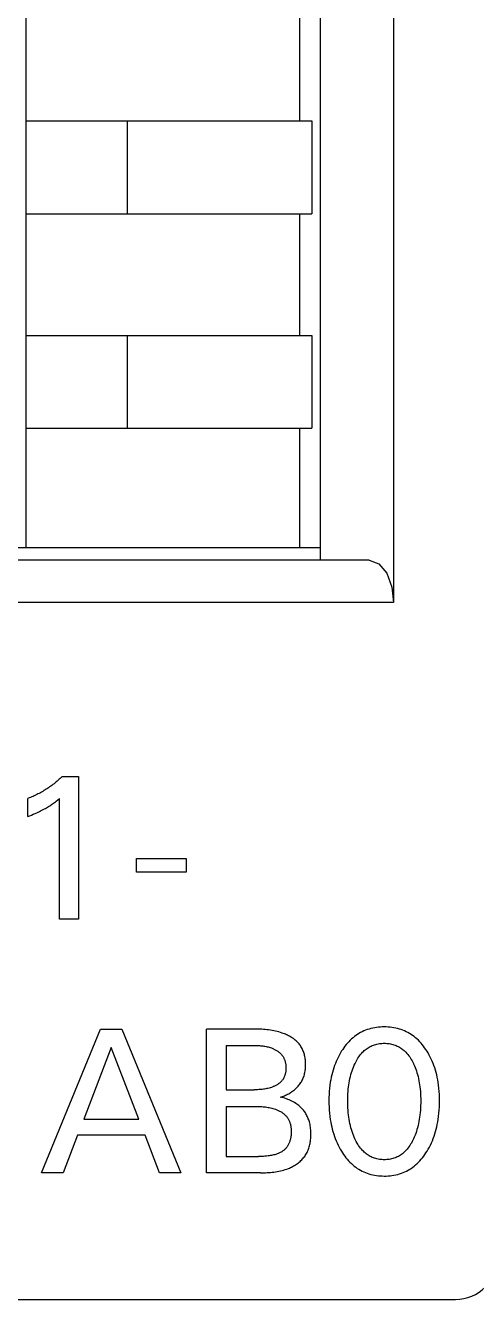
# Model space of a CAD drawing. Extents: x 10 to 622, y -523 to 292.
# Drawn here: x 262.961 to 264.043, y 94.014 to 97.067 of the extents above; entities that cross this region are included whole.
import ezdxf

# ---------------------------------------------------------------- set-up
doc = ezdxf.new("R2010")
doc.units = 0
doc.header["$LTSCALE"] = 5
doc.header["$MEASUREMENT"] = 0
doc.layers.get('0').update_dxf_attribs({"linetype": 'CONTINUOUS'})

msp = doc.modelspace()

# ---------------------------------------------------------------- linework, layer by layer
at = {"color": 7, "linetype": 'Continuous'}
for p, q in [((263.8437, 101.6577), (263.8437, 95.6845)), ((263.6683, 95.7858), (263.6683, 101.5565)), ((262.9628, 95.8161), (262.9628, 100.21)), ((263.6191, 96.8387), (263.6191, 97.1303)), ((262.9628, 96.8387), (263.6481, 96.8387)), ((263.2058, 96.6159), (263.2058, 96.8387)), ((263.6481, 96.8387), (263.6481, 96.6159)), ((262.9628, 96.6159), (263.6481, 96.6159)), ((263.6191, 96.3244), (263.6191, 96.6159)), ((262.9628, 96.3244), (263.6481, 96.3244)), ((263.2058, 96.1016), (263.2058, 96.3244)), ((263.6481, 96.3244), (263.6481, 96.1016)), ((262.9628, 96.1016), (263.6481, 96.1016)), ((263.6191, 95.8161), (263.6191, 96.1016)), ((262.9293, 95.8161), (263.6683, 95.8161)), ((263.7853, 95.7858), (260.9597, 95.7858)), ((263.7853, 95.7858), (263.8087, 95.7773)), ((263.8087, 95.7773), (263.8275, 95.7545)), ((263.8275, 95.7545), (263.8398, 95.7211)), ((263.8398, 95.7211), (263.8437, 95.6845)), ((263.8437, 95.6845), (260.9012, 95.6845)), ((263.0295, 95.2501), (263.0269, 95.2481)), ((263.0321, 95.2522), (263.0295, 95.2501)), ((263.0346, 95.2543), (263.0321, 95.2522)), ((263.0372, 95.2564), (263.0346, 95.2543)), ((263.0397, 95.2585), (263.0372, 95.2564)), ((263.0422, 95.2607), (263.0397, 95.2585)), ((263.0446, 95.2629), (263.0422, 95.2607)), ((263.047, 95.2652), (263.0446, 95.2629)), ((263.0494, 95.2675), (263.047, 95.2652)), ((263.0494, 95.2675), (263.0885, 95.2675)), ((263.0885, 95.2675), (263.0885, 94.9252)), ((262.9761, 95.2183), (262.9731, 95.217)), ((262.9791, 95.2196), (262.9761, 95.2183)), ((262.9821, 95.221), (262.9791, 95.2196)), ((262.9851, 95.2224), (262.9821, 95.221)), ((262.988, 95.2239), (262.9851, 95.2224)), ((262.9909, 95.2254), (262.988, 95.2239)), ((262.9938, 95.2269), (262.9909, 95.2254)), ((262.9967, 95.2285), (262.9938, 95.2269)), ((262.9996, 95.2301), (262.9967, 95.2285)), ((263.0024, 95.2317), (262.9996, 95.2301)), ((263.0052, 95.2334), (263.0024, 95.2317)), ((263.008, 95.2351), (263.0052, 95.2334)), ((263.0108, 95.2368), (263.008, 95.2351)), ((263.0135, 95.2386), (263.0108, 95.2368)), ((263.0162, 95.2404), (263.0135, 95.2386)), ((263.0189, 95.2423), (263.0162, 95.2404)), ((263.0216, 95.2442), (263.0189, 95.2423)), ((263.0242, 95.2461), (263.0216, 95.2442)), ((263.0269, 95.2481), (263.0242, 95.2461)), ((262.97, 95.2158), (262.967, 95.2146)), ((262.967, 95.1716), (262.967, 95.2146)), ((262.9731, 95.217), (262.97, 95.2158)), ((263.0003, 95.1863), (263.0033, 95.1879)), ((263.0033, 95.1879), (263.0063, 95.1895)), ((263.0063, 95.1895), (263.0089, 95.191)), ((263.0089, 95.191), (263.0115, 95.1924)), ((263.0115, 95.1924), (263.0141, 95.1939)), ((263.0141, 95.1939), (263.0166, 95.1955)), ((263.0166, 95.1955), (263.0191, 95.1971)), ((263.0191, 95.1971), (263.0216, 95.1987)), ((263.0216, 95.1987), (263.0238, 95.2002)), ((263.0238, 95.2002), (263.0259, 95.2016)), ((263.0259, 95.2016), (263.028, 95.2031)), ((263.028, 95.2031), (263.0304, 95.2048)), ((263.0304, 95.2048), (263.0327, 95.2066)), ((263.0327, 95.2066), (263.035, 95.2083)), ((263.035, 95.2083), (263.0387, 95.2113)), ((263.0387, 95.2113), (263.0424, 95.2143)), ((263.0424, 94.9252), (263.0424, 95.2143)), ((262.967, 95.1716), (262.9712, 95.1733)), ((262.9712, 95.1733), (262.9755, 95.175)), ((262.9755, 95.175), (262.9797, 95.1768)), ((262.9797, 95.1768), (262.9839, 95.1786)), ((262.9839, 95.1786), (262.9881, 95.1805)), ((262.9881, 95.1805), (262.9912, 95.1819)), ((262.9912, 95.1819), (262.9943, 95.1833)), ((262.9943, 95.1833), (262.9973, 95.1848)), ((262.9973, 95.1848), (263.0003, 95.1863)), ((263.2275, 95.0384), (263.2275, 95.0709)), ((263.2275, 95.0709), (263.3461, 95.0709)), ((263.3461, 95.0709), (263.3461, 95.0384)), ((263.3461, 95.0384), (263.2275, 95.0384)), ((263.0885, 94.9252), (263.0424, 94.9252)), ((262.9994, 94.3178), (263.1407, 94.662)), ((263.1407, 94.662), (263.1924, 94.662)), ((263.1924, 94.662), (263.3336, 94.3178)), ((263.3954, 94.3178), (263.3954, 94.662)), ((263.511, 94.662), (263.3954, 94.662)), ((263.5152, 94.6619), (263.511, 94.662)), ((263.5193, 94.6618), (263.5152, 94.6619)), ((263.5235, 94.6617), (263.5193, 94.6618)), ((263.5276, 94.6615), (263.5235, 94.6617)), ((263.5318, 94.6612), (263.5276, 94.6615)), ((263.536, 94.6609), (263.5318, 94.6612)), ((263.5401, 94.6605), (263.536, 94.6609)), ((263.5442, 94.66), (263.5401, 94.6605)), ((263.5484, 94.6595), (263.5442, 94.66)), ((263.5525, 94.6588), (263.5484, 94.6595)), ((263.5566, 94.6581), (263.5525, 94.6588)), ((263.5607, 94.6572), (263.5566, 94.6581)), ((263.5648, 94.6562), (263.5607, 94.6572)), ((263.5688, 94.6552), (263.5648, 94.6562)), ((263.5729, 94.654), (263.5688, 94.6552)), ((263.5769, 94.6526), (263.5729, 94.654)), ((263.5795, 94.6517), (263.5769, 94.6526)), ((263.582, 94.6507), (263.5795, 94.6517)), ((263.5846, 94.6497), (263.582, 94.6507)), ((263.5871, 94.6486), (263.5846, 94.6497)), ((263.5896, 94.6474), (263.5871, 94.6486)), ((263.592, 94.6462), (263.5896, 94.6474)), ((263.5944, 94.6449), (263.592, 94.6462)), ((263.5968, 94.6436), (263.5944, 94.6449)), ((263.5992, 94.6422), (263.5968, 94.6436)), ((263.6014, 94.6407), (263.5992, 94.6422)), ((263.6037, 94.6392), (263.6014, 94.6407)), ((263.6058, 94.6376), (263.6037, 94.6392)), ((263.7432, 94.6385), (263.7398, 94.6352)), ((263.7467, 94.6415), (263.7432, 94.6385)), ((263.7501, 94.6443), (263.7467, 94.6415)), ((263.7537, 94.6468), (263.7501, 94.6443)), ((263.7573, 94.6493), (263.7537, 94.6468)), ((263.761, 94.6516), (263.7573, 94.6493)), ((263.7648, 94.6537), (263.761, 94.6516)), ((263.7687, 94.6557), (263.7648, 94.6537)), ((263.7727, 94.6576), (263.7687, 94.6557)), ((263.7767, 94.6592), (263.7727, 94.6576)), ((263.7808, 94.6607), (263.7767, 94.6592)), ((263.7852, 94.6621), (263.7808, 94.6607)), ((263.7896, 94.6633), (263.7852, 94.6621)), ((263.7941, 94.6644), (263.7896, 94.6633)), ((263.7986, 94.6652), (263.7941, 94.6644)), ((263.8031, 94.6659), (263.7986, 94.6652)), ((263.8077, 94.6665), (263.8031, 94.6659)), ((263.8123, 94.6668), (263.8077, 94.6665)), ((263.8169, 94.6671), (263.8123, 94.6668)), ((263.8215, 94.6671), (263.8169, 94.6671)), ((263.8262, 94.6671), (263.8215, 94.6671)), ((263.8308, 94.6668), (263.8262, 94.6671)), ((263.8354, 94.6665), (263.8308, 94.6668)), ((263.84, 94.6659), (263.8354, 94.6665)), ((263.8445, 94.6652), (263.84, 94.6659)), ((263.8491, 94.6644), (263.8445, 94.6652)), ((263.8536, 94.6633), (263.8491, 94.6644)), ((263.858, 94.6621), (263.8536, 94.6633)), ((263.8624, 94.6607), (263.858, 94.6621)), ((263.8665, 94.6592), (263.8624, 94.6607)), ((263.8705, 94.6576), (263.8665, 94.6592)), ((263.8745, 94.6557), (263.8705, 94.6576)), ((263.8784, 94.6537), (263.8745, 94.6557)), ((263.8822, 94.6516), (263.8784, 94.6537)), ((263.8859, 94.6493), (263.8822, 94.6516)), ((263.8895, 94.6468), (263.8859, 94.6493)), ((263.8931, 94.6443), (263.8895, 94.6468)), ((263.8965, 94.6415), (263.8931, 94.6443)), ((263.9, 94.6385), (263.8965, 94.6415)), ((263.9034, 94.6352), (263.9, 94.6385)), ((263.1668, 94.6176), (263.1009, 94.4466)), ((263.2329, 94.4466), (263.1668, 94.6176)), ((263.4424, 94.623), (263.4424, 94.5166)), ((263.4424, 94.623), (263.5095, 94.623)), ((263.5095, 94.623), (263.5121, 94.6229)), ((263.5121, 94.6229), (263.5147, 94.6229)), ((263.5147, 94.6229), (263.5173, 94.6228)), ((263.5173, 94.6228), (263.5199, 94.6226)), ((263.5199, 94.6226), (263.5225, 94.6225)), ((263.5225, 94.6225), (263.5251, 94.6223)), ((263.5251, 94.6223), (263.5277, 94.622)), ((263.5277, 94.622), (263.5303, 94.6217)), ((263.5303, 94.6217), (263.5329, 94.6213)), ((263.5329, 94.6213), (263.5355, 94.6209)), ((263.5355, 94.6209), (263.5381, 94.6204)), ((263.5381, 94.6204), (263.5406, 94.6199)), ((263.5406, 94.6199), (263.5432, 94.6192)), ((263.5432, 94.6192), (263.5457, 94.6185)), ((263.5457, 94.6185), (263.5482, 94.6177)), ((263.5482, 94.6177), (263.5508, 94.6169)), ((263.5508, 94.6169), (263.5524, 94.6163)), ((263.5524, 94.6163), (263.554, 94.6156)), ((263.554, 94.6156), (263.5556, 94.6149)), ((263.5556, 94.6149), (263.5571, 94.6142)), ((263.5571, 94.6142), (263.5587, 94.6134)), ((263.5587, 94.6134), (263.5602, 94.6126)), ((263.5602, 94.6126), (263.5618, 94.6118)), ((263.5618, 94.6118), (263.5632, 94.6109)), ((263.5632, 94.6109), (263.5647, 94.61)), ((263.5647, 94.61), (263.5661, 94.609)), ((263.5661, 94.609), (263.5675, 94.608)), ((263.5675, 94.608), (263.5689, 94.607)), ((263.6079, 94.6359), (263.6058, 94.6376)), ((263.61, 94.6342), (263.6079, 94.6359)), ((263.6119, 94.6324), (263.61, 94.6342)), ((263.6138, 94.6305), (263.6119, 94.6324)), ((263.6156, 94.6286), (263.6138, 94.6305)), ((263.6173, 94.6266), (263.6156, 94.6286)), ((263.619, 94.6245), (263.6173, 94.6266)), ((263.6204, 94.6224), (263.619, 94.6245)), ((263.6218, 94.6202), (263.6204, 94.6224)), ((263.6231, 94.618), (263.6218, 94.6202)), ((263.6243, 94.6158), (263.6231, 94.618)), ((263.6255, 94.6134), (263.6243, 94.6158)), ((263.6265, 94.6111), (263.6255, 94.6134)), ((263.6275, 94.6087), (263.6265, 94.6111)), ((263.6283, 94.6062), (263.6275, 94.6087)), ((263.7185, 94.6082), (263.7157, 94.6036)), ((263.7193, 94.6096), (263.7185, 94.6082)), ((263.7219, 94.6135), (263.7193, 94.6096)), ((263.7246, 94.6174), (263.7219, 94.6135)), ((263.7274, 94.6211), (263.7246, 94.6174)), ((263.7303, 94.6248), (263.7274, 94.6211)), ((263.7333, 94.6284), (263.7303, 94.6248)), ((263.7365, 94.6319), (263.7333, 94.6284)), ((263.7398, 94.6352), (263.7365, 94.6319)), ((263.7696, 94.6065), (263.7716, 94.6085)), ((263.7716, 94.6085), (263.7737, 94.6105)), ((263.7737, 94.6105), (263.7759, 94.6123)), ((263.7759, 94.6123), (263.7782, 94.6141)), ((263.7782, 94.6141), (263.7805, 94.6158)), ((263.7805, 94.6158), (263.7829, 94.6174)), ((263.7829, 94.6174), (263.7853, 94.6189)), ((263.7853, 94.6189), (263.7878, 94.6203)), ((263.7878, 94.6203), (263.7903, 94.6215)), ((263.7903, 94.6215), (263.7929, 94.6227)), ((263.7929, 94.6227), (263.7957, 94.6238)), ((263.7957, 94.6238), (263.7984, 94.6247)), ((263.7984, 94.6247), (263.8012, 94.6255)), ((263.8012, 94.6255), (263.8041, 94.6262)), ((263.8041, 94.6262), (263.8069, 94.6268)), ((263.8069, 94.6268), (263.8098, 94.6273)), ((263.8098, 94.6273), (263.8127, 94.6276)), ((263.8127, 94.6276), (263.8157, 94.6279)), ((263.8157, 94.6279), (263.8186, 94.628)), ((263.8186, 94.628), (263.8215, 94.6281)), ((263.8215, 94.6281), (263.8245, 94.628)), ((263.8245, 94.628), (263.8274, 94.6279)), ((263.8274, 94.6279), (263.8303, 94.6276)), ((263.8303, 94.6276), (263.8333, 94.6273)), ((263.8333, 94.6273), (263.8362, 94.6268)), ((263.8362, 94.6268), (263.839, 94.6262)), ((263.839, 94.6262), (263.8419, 94.6255)), ((263.8419, 94.6255), (263.8447, 94.6247)), ((263.8447, 94.6247), (263.8474, 94.6238)), ((263.8474, 94.6238), (263.8501, 94.6227)), ((263.8501, 94.6227), (263.8527, 94.6215)), ((263.8527, 94.6215), (263.8553, 94.6203)), ((263.8553, 94.6203), (263.8578, 94.6189)), ((263.8578, 94.6189), (263.8602, 94.6174)), ((263.8602, 94.6174), (263.8626, 94.6158)), ((263.8626, 94.6158), (263.8649, 94.6141)), ((263.8649, 94.6141), (263.8672, 94.6123)), ((263.8672, 94.6123), (263.8693, 94.6105)), ((263.8693, 94.6105), (263.8715, 94.6085)), ((263.8715, 94.6085), (263.8735, 94.6065)), ((263.9067, 94.6319), (263.9034, 94.6352)), ((263.9098, 94.6284), (263.9067, 94.6319)), ((263.9129, 94.6248), (263.9098, 94.6284)), ((263.9158, 94.6211), (263.9129, 94.6248)), ((263.9185, 94.6174), (263.9158, 94.6211)), ((263.9212, 94.6135), (263.9185, 94.6174)), ((263.9238, 94.6096), (263.9212, 94.6135)), ((263.9266, 94.6048), (263.9238, 94.6096)), ((263.5689, 94.607), (263.5702, 94.6059)), ((263.5702, 94.6059), (263.5715, 94.6048)), ((263.5715, 94.6048), (263.5727, 94.6036)), ((263.5727, 94.6036), (263.5739, 94.6024)), ((263.5739, 94.6024), (263.575, 94.6012)), ((263.575, 94.6012), (263.5761, 94.5999)), ((263.5761, 94.5999), (263.5771, 94.5986)), ((263.5771, 94.5986), (263.578, 94.5973)), ((263.578, 94.5973), (263.5789, 94.596)), ((263.5789, 94.596), (263.5797, 94.5946)), ((263.5797, 94.5946), (263.5804, 94.5932)), ((263.5804, 94.5932), (263.5811, 94.5918)), ((263.5811, 94.5918), (263.5818, 94.5903)), ((263.5818, 94.5903), (263.5824, 94.5888)), ((263.5824, 94.5888), (263.5829, 94.5873)), ((263.5829, 94.5873), (263.5834, 94.5858)), ((263.5834, 94.5858), (263.5839, 94.5843)), ((263.5839, 94.5843), (263.5843, 94.5827)), ((263.5843, 94.5827), (263.5846, 94.5811)), ((263.5846, 94.5811), (263.585, 94.5795)), ((263.585, 94.5795), (263.5852, 94.5779)), ((263.5852, 94.5779), (263.5854, 94.5763)), ((263.6291, 94.6037), (263.6283, 94.6062)), ((263.6299, 94.6012), (263.6291, 94.6037)), ((263.6305, 94.5986), (263.6299, 94.6012)), ((263.6311, 94.596), (263.6305, 94.5986)), ((263.6315, 94.5934), (263.6311, 94.596)), ((263.632, 94.5908), (263.6315, 94.5934)), ((263.6323, 94.5882), (263.632, 94.5908)), ((263.6326, 94.5855), (263.6323, 94.5882)), ((263.6328, 94.5829), (263.6326, 94.5855)), ((263.6329, 94.5802), (263.6328, 94.5829)), ((263.633, 94.5776), (263.6329, 94.5802)), ((263.633, 94.5748), (263.633, 94.5776)), ((263.7043, 94.5796), (263.7024, 94.5746)), ((263.7063, 94.5845), (263.7043, 94.5796)), ((263.7084, 94.5894), (263.7063, 94.5845)), ((263.7107, 94.5942), (263.7084, 94.5894)), ((263.7132, 94.5989), (263.7107, 94.5942)), ((263.7157, 94.6036), (263.7132, 94.5989)), ((263.7496, 94.5753), (263.7515, 94.5795)), ((263.7515, 94.5795), (263.7531, 94.5828)), ((263.7531, 94.5828), (263.7548, 94.586)), ((263.7548, 94.586), (263.7566, 94.5892)), ((263.7566, 94.5892), (263.7585, 94.5923)), ((263.7585, 94.5923), (263.7605, 94.5953)), ((263.7605, 94.5953), (263.7626, 94.5982)), ((263.7626, 94.5982), (263.7648, 94.6011)), ((263.7648, 94.6011), (263.7671, 94.6039)), ((263.7671, 94.6039), (263.7696, 94.6065)), ((263.8735, 94.6065), (263.8759, 94.6039)), ((263.8759, 94.6039), (263.8783, 94.6011)), ((263.8783, 94.6011), (263.8805, 94.5982)), ((263.8805, 94.5982), (263.8826, 94.5953)), ((263.8826, 94.5953), (263.8846, 94.5923)), ((263.8846, 94.5923), (263.8865, 94.5892)), ((263.8865, 94.5892), (263.8883, 94.586)), ((263.8883, 94.586), (263.89, 94.5828)), ((263.89, 94.5828), (263.8916, 94.5795)), ((263.8916, 94.5795), (263.8921, 94.5785)), ((263.8921, 94.5785), (263.8939, 94.5744)), ((263.9294, 94.5999), (263.9266, 94.6048)), ((263.9319, 94.595), (263.9294, 94.5999)), ((263.9344, 94.59), (263.9319, 94.595)), ((263.9366, 94.585), (263.9344, 94.59)), ((263.9387, 94.5798), (263.9366, 94.585)), ((263.9407, 94.5746), (263.9387, 94.5798)), ((263.5818, 94.5476), (263.5811, 94.5462)), ((263.5824, 94.5491), (263.5818, 94.5476)), ((263.5829, 94.5505), (263.5824, 94.5491)), ((263.5834, 94.5521), (263.5829, 94.5505)), ((263.5839, 94.5536), (263.5834, 94.5521)), ((263.5843, 94.5552), (263.5839, 94.5536)), ((263.5847, 94.5567), (263.5843, 94.5552)), ((263.585, 94.5583), (263.5847, 94.5567)), ((263.5852, 94.5599), (263.585, 94.5583)), ((263.5855, 94.5615), (263.5852, 94.5599)), ((263.5854, 94.5763), (263.5856, 94.5747)), ((263.5856, 94.5632), (263.5855, 94.5615)), ((263.5856, 94.5747), (263.5858, 94.573)), ((263.5858, 94.5648), (263.5856, 94.5632)), ((263.5858, 94.573), (263.5858, 94.5714)), ((263.5858, 94.5714), (263.5859, 94.5697)), ((263.5859, 94.5681), (263.5858, 94.5664)), ((263.5858, 94.5664), (263.5858, 94.5648)), ((263.5859, 94.5697), (263.5859, 94.5681)), ((263.6273, 94.5452), (263.6283, 94.5477)), ((263.6283, 94.5477), (263.6292, 94.5503)), ((263.6292, 94.5503), (263.6299, 94.5529)), ((263.6299, 94.5529), (263.6306, 94.5556)), ((263.6306, 94.5556), (263.6312, 94.5582)), ((263.6312, 94.5582), (263.6317, 94.5609)), ((263.6317, 94.5609), (263.6321, 94.5637)), ((263.6321, 94.5637), (263.6325, 94.5664)), ((263.6325, 94.5664), (263.6327, 94.5692)), ((263.6327, 94.5692), (263.6329, 94.572)), ((263.6329, 94.572), (263.633, 94.5748)), ((263.6957, 94.5522), (263.6944, 94.5465)), ((263.6971, 94.5579), (263.6957, 94.5522)), ((263.6987, 94.5635), (263.6971, 94.5579)), ((263.7005, 94.5691), (263.6987, 94.5635)), ((263.7024, 94.5746), (263.7005, 94.5691)), ((263.7393, 94.5434), (263.7405, 94.5483)), ((263.7405, 94.5483), (263.7418, 94.5532)), ((263.7418, 94.5532), (263.7431, 94.5577)), ((263.7431, 94.5577), (263.7445, 94.5622)), ((263.7445, 94.5622), (263.7461, 94.5666)), ((263.7461, 94.5666), (263.7478, 94.571)), ((263.7478, 94.571), (263.7496, 94.5753)), ((263.8939, 94.5744), (263.8956, 94.5702)), ((263.8956, 94.5702), (263.8972, 94.566)), ((263.8972, 94.566), (263.8987, 94.5618)), ((263.8987, 94.5618), (263.9001, 94.5575)), ((263.9001, 94.5575), (263.9013, 94.5532)), ((263.9013, 94.5532), (263.9026, 94.5483)), ((263.9026, 94.5483), (263.9038, 94.5434)), ((263.9426, 94.5691), (263.9407, 94.5746)), ((263.9444, 94.5635), (263.9426, 94.5691)), ((263.946, 94.5579), (263.9444, 94.5635)), ((263.9474, 94.5522), (263.946, 94.5579)), ((263.9487, 94.5465), (263.9474, 94.5522)), ((263.4424, 94.5166), (263.5096, 94.5166)), ((263.5124, 94.5167), (263.5096, 94.5166)), ((263.5151, 94.5167), (263.5124, 94.5167)), ((263.5179, 94.5168), (263.5151, 94.5167)), ((263.5207, 94.517), (263.5179, 94.5168)), ((263.5234, 94.5171), (263.5207, 94.517)), ((263.5262, 94.5174), (263.5234, 94.5171)), ((263.529, 94.5176), (263.5262, 94.5174)), ((263.5317, 94.518), (263.529, 94.5176)), ((263.5345, 94.5184), (263.5317, 94.518)), ((263.5372, 94.5188), (263.5345, 94.5184)), ((263.5399, 94.5194), (263.5372, 94.5188)), ((263.5426, 94.52), (263.5399, 94.5194)), ((263.5454, 94.5207), (263.5426, 94.52)), ((263.5481, 94.5215), (263.5454, 94.5207)), ((263.5508, 94.5223), (263.5481, 94.5215)), ((263.5524, 94.5229), (263.5508, 94.5223)), ((263.554, 94.5235), (263.5524, 94.5229)), ((263.5555, 94.5241), (263.554, 94.5235)), ((263.5571, 94.5248), (263.5555, 94.5241)), ((263.5587, 94.5255), (263.5571, 94.5248)), ((263.5602, 94.5262), (263.5587, 94.5255)), ((263.5617, 94.527), (263.5602, 94.5262)), ((263.5632, 94.5278), (263.5617, 94.527)), ((263.5647, 94.5287), (263.5632, 94.5278)), ((263.5661, 94.5296), (263.5647, 94.5287)), ((263.5675, 94.5305), (263.5661, 94.5296)), ((263.5689, 94.5315), (263.5675, 94.5305)), ((263.5702, 94.5325), (263.5689, 94.5315)), ((263.5715, 94.5335), (263.5702, 94.5325)), ((263.5727, 94.5346), (263.5715, 94.5335)), ((263.5739, 94.5358), (263.5727, 94.5346)), ((263.575, 94.537), (263.5739, 94.5358)), ((263.5761, 94.5382), (263.575, 94.537)), ((263.5771, 94.5395), (263.5761, 94.5382)), ((263.578, 94.5407), (263.5771, 94.5395)), ((263.5789, 94.542), (263.578, 94.5407)), ((263.5797, 94.5434), (263.5789, 94.542)), ((263.5804, 94.5448), (263.5797, 94.5434)), ((263.5811, 94.5462), (263.5804, 94.5448)), ((263.6038, 94.5148), (263.606, 94.5165)), ((263.606, 94.5165), (263.6079, 94.5182)), ((263.6079, 94.5182), (263.6098, 94.52)), ((263.6098, 94.52), (263.6117, 94.5218)), ((263.6117, 94.5218), (263.6134, 94.5237)), ((263.6134, 94.5237), (263.6152, 94.5256)), ((263.6152, 94.5256), (263.6168, 94.5276)), ((263.6168, 94.5276), (263.6184, 94.5296)), ((263.6184, 94.5296), (263.6199, 94.5316)), ((263.6199, 94.5316), (263.6213, 94.5338)), ((263.6213, 94.5338), (263.6227, 94.5359)), ((263.6227, 94.5359), (263.6239, 94.5381)), ((263.6239, 94.5381), (263.6251, 94.5404)), ((263.6251, 94.5404), (263.6262, 94.5427)), ((263.6262, 94.5427), (263.6273, 94.5452)), ((263.6903, 94.5202), (263.6896, 94.5128)), ((263.6911, 94.5276), (263.6903, 94.5202)), ((263.6922, 94.535), (263.6911, 94.5276)), ((263.6932, 94.5407), (263.6922, 94.535)), ((263.6944, 94.5465), (263.6932, 94.5407)), ((263.7348, 94.5123), (263.7353, 94.5178)), ((263.7353, 94.5178), (263.7359, 94.5234)), ((263.7359, 94.5234), (263.7366, 94.5284)), ((263.7366, 94.5284), (263.7374, 94.5334)), ((263.7374, 94.5334), (263.7383, 94.5384)), ((263.7383, 94.5384), (263.7393, 94.5434)), ((263.9038, 94.5434), (263.9048, 94.5384)), ((263.9048, 94.5384), (263.9057, 94.5334)), ((263.9057, 94.5334), (263.9065, 94.5284)), ((263.9065, 94.5284), (263.9072, 94.5234)), ((263.9072, 94.5234), (263.9078, 94.5178)), ((263.9078, 94.5178), (263.9083, 94.5123)), ((263.9499, 94.5407), (263.9487, 94.5465)), ((263.9509, 94.535), (263.9499, 94.5407)), ((263.9519, 94.5276), (263.9509, 94.535)), ((263.9528, 94.5202), (263.9519, 94.5276)), ((263.9534, 94.5128), (263.9528, 94.5202)), ((263.5722, 94.4993), (263.5748, 94.5)), ((263.576, 94.4984), (263.5722, 94.4993)), ((263.5748, 94.5), (263.5774, 94.5007)), ((263.5797, 94.4974), (263.576, 94.4984)), ((263.5774, 94.5007), (263.5799, 94.5016)), ((263.5833, 94.4962), (263.5797, 94.4974)), ((263.5799, 94.5016), (263.5825, 94.5025)), ((263.5825, 94.5025), (263.585, 94.5036)), ((263.587, 94.495), (263.5833, 94.4962)), ((263.585, 94.5036), (263.5875, 94.5047)), ((263.5904, 94.4937), (263.587, 94.495)), ((263.5875, 94.5047), (263.5899, 94.5059)), ((263.5899, 94.5059), (263.5924, 94.5072)), ((263.5937, 94.4923), (263.5904, 94.4937)), ((263.5924, 94.5072), (263.5948, 94.5086)), ((263.597, 94.4908), (263.5937, 94.4923)), ((263.5948, 94.5086), (263.5971, 94.51)), ((263.6003, 94.4892), (263.597, 94.4908)), ((263.5971, 94.51), (263.5994, 94.5115)), ((263.5994, 94.5115), (263.6016, 94.5131)), ((263.6034, 94.4876), (263.6003, 94.4892)), ((263.6016, 94.5131), (263.6038, 94.5148)), ((263.6064, 94.4858), (263.6034, 94.4876)), ((263.6093, 94.4839), (263.6064, 94.4858)), ((263.6889, 94.4979), (263.6888, 94.4905)), ((263.6888, 94.4905), (263.6889, 94.4829)), ((263.6892, 94.5054), (263.6889, 94.4979)), ((263.6896, 94.5128), (263.6892, 94.5054)), ((263.734, 94.4956), (263.7342, 94.5012)), ((263.734, 94.49), (263.734, 94.4956)), ((263.734, 94.4844), (263.734, 94.49)), ((263.7342, 94.5012), (263.7344, 94.5067)), ((263.7344, 94.5067), (263.7348, 94.5123)), ((263.9083, 94.5123), (263.9087, 94.5067)), ((263.9087, 94.5067), (263.9089, 94.5012)), ((263.9089, 94.5012), (263.9091, 94.4956)), ((263.9091, 94.4956), (263.9091, 94.49)), ((263.9091, 94.49), (263.9091, 94.4844)), ((263.9539, 94.5054), (263.9534, 94.5128)), ((263.9542, 94.4979), (263.9539, 94.5054)), ((263.9543, 94.4905), (263.9542, 94.4979)), ((263.9542, 94.483), (263.9543, 94.4905)), ((263.4424, 94.4766), (263.4424, 94.3568)), ((263.4424, 94.4766), (263.5157, 94.4766)), ((263.5157, 94.4766), (263.5187, 94.4765)), ((263.5187, 94.4765), (263.5217, 94.4765)), ((263.5217, 94.4765), (263.5248, 94.4763)), ((263.5248, 94.4763), (263.5278, 94.4762)), ((263.5278, 94.4762), (263.5308, 94.476)), ((263.5308, 94.476), (263.5338, 94.4757)), ((263.5338, 94.4757), (263.5368, 94.4754)), ((263.5368, 94.4754), (263.5398, 94.475)), ((263.5398, 94.475), (263.5428, 94.4745)), ((263.5428, 94.4745), (263.5457, 94.474)), ((263.5457, 94.474), (263.5487, 94.4734)), ((263.5487, 94.4734), (263.5516, 94.4727)), ((263.5516, 94.4727), (263.5546, 94.4719)), ((263.5546, 94.4719), (263.5575, 94.471)), ((263.5575, 94.471), (263.5604, 94.47)), ((263.5604, 94.47), (263.5622, 94.4694)), ((263.5622, 94.4694), (263.5639, 94.4687)), ((263.5639, 94.4687), (263.5656, 94.4679)), ((263.5656, 94.4679), (263.5674, 94.4671)), ((263.5674, 94.4671), (263.5691, 94.4663)), ((263.5691, 94.4663), (263.5707, 94.4655)), ((263.5707, 94.4655), (263.5724, 94.4646)), ((263.5724, 94.4646), (263.574, 94.4636)), ((263.574, 94.4636), (263.5756, 94.4626)), ((263.5756, 94.4626), (263.5772, 94.4616)), ((263.5772, 94.4616), (263.5787, 94.4605)), ((263.5787, 94.4605), (263.5801, 94.4594)), ((263.5801, 94.4594), (263.5816, 94.4582)), ((263.5816, 94.4582), (263.583, 94.457)), ((263.583, 94.457), (263.5843, 94.4558)), ((263.5843, 94.4558), (263.5856, 94.4545)), ((263.6122, 94.482), (263.6093, 94.4839)), ((263.6143, 94.4804), (263.6122, 94.482)), ((263.6164, 94.4788), (263.6143, 94.4804)), ((263.6184, 94.4771), (263.6164, 94.4788)), ((263.6204, 94.4753), (263.6184, 94.4771)), ((263.6223, 94.4735), (263.6204, 94.4753)), ((263.6241, 94.4716), (263.6223, 94.4735)), ((263.6259, 94.4697), (263.6241, 94.4716)), ((263.6276, 94.4676), (263.6259, 94.4697)), ((263.6292, 94.4656), (263.6276, 94.4676)), ((263.6308, 94.4634), (263.6292, 94.4656)), ((263.6323, 94.4613), (263.6308, 94.4634)), ((263.6337, 94.459), (263.6323, 94.4613)), ((263.635, 94.4568), (263.6337, 94.459)), ((263.6362, 94.4544), (263.635, 94.4568)), ((263.6889, 94.4829), (263.6892, 94.4754)), ((263.6892, 94.4754), (263.6896, 94.4678)), ((263.6896, 94.4678), (263.6903, 94.4603)), ((263.6903, 94.4603), (263.6911, 94.4528)), ((263.7342, 94.4787), (263.734, 94.4844)), ((263.7344, 94.4731), (263.7342, 94.4787)), ((263.7348, 94.4674), (263.7344, 94.4731)), ((263.7353, 94.4618), (263.7348, 94.4674)), ((263.7359, 94.4562), (263.7353, 94.4618)), ((263.7366, 94.4511), (263.7359, 94.4562)), ((263.9072, 94.4562), (263.9065, 94.4511)), ((263.9078, 94.4618), (263.9072, 94.4562)), ((263.9083, 94.4674), (263.9078, 94.4618)), ((263.9087, 94.4731), (263.9083, 94.4674)), ((263.9089, 94.4787), (263.9087, 94.4731)), ((263.9091, 94.4844), (263.9089, 94.4787)), ((263.952, 94.4529), (263.9528, 94.4604)), ((263.9528, 94.4604), (263.9535, 94.4679)), ((263.9535, 94.4679), (263.9539, 94.4754)), ((263.9539, 94.4754), (263.9542, 94.483)), ((263.1009, 94.4466), (263.2329, 94.4466)), ((263.5856, 94.4545), (263.5868, 94.4531)), ((263.5868, 94.4531), (263.5879, 94.4517)), ((263.5879, 94.4517), (263.589, 94.4502)), ((263.589, 94.4502), (263.59, 94.4488)), ((263.59, 94.4488), (263.591, 94.4472)), ((263.591, 94.4472), (263.5919, 94.4457)), ((263.5919, 94.4457), (263.5927, 94.4441)), ((263.5927, 94.4441), (263.5935, 94.4424)), ((263.5935, 94.4424), (263.5942, 94.4408)), ((263.5942, 94.4408), (263.5948, 94.4391)), ((263.5948, 94.4391), (263.5954, 94.4373)), ((263.5954, 94.4373), (263.5959, 94.4356)), ((263.5959, 94.4356), (263.5964, 94.4338)), ((263.5964, 94.4338), (263.5969, 94.432)), ((263.5969, 94.432), (263.5972, 94.4302)), ((263.5972, 94.4302), (263.5976, 94.4284)), ((263.5976, 94.4284), (263.5978, 94.4265)), ((263.5978, 94.4265), (263.5981, 94.4247)), ((263.5981, 94.4247), (263.5983, 94.4228)), ((263.6374, 94.4521), (263.6362, 94.4544)), ((263.6384, 94.4497), (263.6374, 94.4521)), ((263.6394, 94.4472), (263.6384, 94.4497)), ((263.6403, 94.4448), (263.6394, 94.4472)), ((263.6412, 94.4423), (263.6403, 94.4448)), ((263.6419, 94.4398), (263.6412, 94.4423)), ((263.6428, 94.4367), (263.6419, 94.4398)), ((263.6435, 94.4335), (263.6428, 94.4367)), ((263.6441, 94.4304), (263.6435, 94.4335)), ((263.6446, 94.4272), (263.6441, 94.4304)), ((263.645, 94.424), (263.6446, 94.4272)), ((263.6911, 94.4528), (263.6922, 94.4453)), ((263.6922, 94.4453), (263.6932, 94.4394)), ((263.6932, 94.4394), (263.6943, 94.4336)), ((263.6943, 94.4336), (263.6956, 94.4278)), ((263.6956, 94.4278), (263.697, 94.422)), ((263.7373, 94.446), (263.7366, 94.4511)), ((263.7382, 94.4409), (263.7373, 94.446)), ((263.7392, 94.4358), (263.7382, 94.4409)), ((263.7404, 94.4308), (263.7392, 94.4358)), ((263.7417, 94.4258), (263.7404, 94.4308)), ((263.743, 94.4213), (263.7417, 94.4258)), ((263.9014, 94.4258), (263.9001, 94.4213)), ((263.9027, 94.4308), (263.9014, 94.4258)), ((263.9038, 94.4358), (263.9027, 94.4308)), ((263.9049, 94.4409), (263.9038, 94.4358)), ((263.9057, 94.446), (263.9049, 94.4409)), ((263.9065, 94.4511), (263.9057, 94.446)), ((263.9461, 94.4221), (263.9475, 94.4279)), ((263.9475, 94.4279), (263.9488, 94.4337)), ((263.9488, 94.4337), (263.9499, 94.4395)), ((263.9499, 94.4395), (263.9509, 94.4454)), ((263.9509, 94.4454), (263.952, 94.4529)), ((263.0858, 94.4076), (263.0516, 94.3178)), ((263.2478, 94.4076), (263.0858, 94.4076)), ((263.2824, 94.3178), (263.2478, 94.4076)), ((263.5955, 94.3946), (263.5949, 94.3929)), ((263.596, 94.3963), (263.5955, 94.3946)), ((263.5966, 94.3984), (263.596, 94.3963)), ((263.597, 94.4004), (263.5966, 94.3984)), ((263.5974, 94.4025), (263.597, 94.4004)), ((263.5978, 94.4046), (263.5974, 94.4025)), ((263.5981, 94.4067), (263.5978, 94.4046)), ((263.5983, 94.4088), (263.5981, 94.4067)), ((263.5983, 94.4228), (263.5984, 94.421)), ((263.5984, 94.4109), (263.5983, 94.4088)), ((263.5984, 94.421), (263.5985, 94.4192)), ((263.5985, 94.413), (263.5984, 94.4109)), ((263.5985, 94.4192), (263.5986, 94.4173)), ((263.5986, 94.4152), (263.5985, 94.413)), ((263.5986, 94.4173), (263.5986, 94.4152)), ((263.6445, 94.3937), (263.6448, 94.3966)), ((263.6448, 94.3966), (263.6451, 94.3995)), ((263.6453, 94.4208), (263.645, 94.424)), ((263.6451, 94.3995), (263.6454, 94.4023)), ((263.6455, 94.4175), (263.6453, 94.4208)), ((263.6454, 94.4023), (263.6455, 94.4052)), ((263.6456, 94.4142), (263.6455, 94.4175)), ((263.6455, 94.4052), (263.6456, 94.4081)), ((263.6457, 94.411), (263.6456, 94.4142)), ((263.6456, 94.4081), (263.6457, 94.411)), ((263.697, 94.422), (263.6985, 94.4163)), ((263.6985, 94.4163), (263.7003, 94.4106)), ((263.7003, 94.4106), (263.7022, 94.405)), ((263.7022, 94.405), (263.7041, 94.3997)), ((263.7041, 94.3997), (263.7062, 94.3945)), ((263.7062, 94.3945), (263.7084, 94.3894)), ((263.7444, 94.4167), (263.743, 94.4213)), ((263.7459, 94.4122), (263.7444, 94.4167)), ((263.7476, 94.4078), (263.7459, 94.4122)), ((263.7494, 94.4034), (263.7476, 94.4078)), ((263.7513, 94.399), (263.7494, 94.4034)), ((263.7529, 94.3957), (263.7513, 94.399)), ((263.7546, 94.3924), (263.7529, 94.3957)), ((263.8902, 94.3957), (263.8885, 94.3924)), ((263.8918, 94.399), (263.8902, 94.3957)), ((263.8937, 94.4034), (263.8918, 94.399)), ((263.8955, 94.4078), (263.8937, 94.4034)), ((263.8972, 94.4122), (263.8955, 94.4078)), ((263.8987, 94.4167), (263.8972, 94.4122)), ((263.9001, 94.4213), (263.8987, 94.4167)), ((263.9347, 94.3894), (263.9369, 94.3946)), ((263.9369, 94.3946), (263.939, 94.3998)), ((263.939, 94.3998), (263.9409, 94.4051)), ((263.9409, 94.4051), (263.9428, 94.4107)), ((263.9428, 94.4107), (263.9445, 94.4164)), ((263.9445, 94.4164), (263.9461, 94.4221)), ((263.5669, 94.3637), (263.5651, 94.363)), ((263.5687, 94.3645), (263.5669, 94.3637)), ((263.5705, 94.3653), (263.5687, 94.3645)), ((263.5722, 94.3661), (263.5705, 94.3653)), ((263.574, 94.367), (263.5722, 94.3661)), ((263.5756, 94.368), (263.574, 94.367)), ((263.5771, 94.369), (263.5756, 94.368)), ((263.5785, 94.37), (263.5771, 94.369)), ((263.5799, 94.3711), (263.5785, 94.37)), ((263.5813, 94.3722), (263.5799, 94.3711)), ((263.5826, 94.3733), (263.5813, 94.3722)), ((263.5838, 94.3746), (263.5826, 94.3733)), ((263.5851, 94.3758), (263.5838, 94.3746)), ((263.5862, 94.3771), (263.5851, 94.3758)), ((263.5873, 94.3785), (263.5862, 94.3771)), ((263.5884, 94.3799), (263.5873, 94.3785)), ((263.5894, 94.3814), (263.5884, 94.3799)), ((263.5904, 94.383), (263.5894, 94.3814)), ((263.5913, 94.3845), (263.5904, 94.383)), ((263.5921, 94.3861), (263.5913, 94.3845)), ((263.5929, 94.3878), (263.5921, 94.3861)), ((263.5936, 94.3895), (263.5929, 94.3878)), ((263.5943, 94.3911), (263.5936, 94.3895)), ((263.5949, 94.3929), (263.5943, 94.3911)), ((263.6337, 94.3616), (263.6351, 94.364)), ((263.6351, 94.364), (263.6364, 94.3665)), ((263.6364, 94.3665), (263.6376, 94.369)), ((263.6376, 94.369), (263.6387, 94.3716)), ((263.6387, 94.3716), (263.6397, 94.3743)), ((263.6397, 94.3743), (263.6407, 94.377)), ((263.6407, 94.377), (263.6415, 94.3797)), ((263.6415, 94.3797), (263.6423, 94.3824)), ((263.6423, 94.3824), (263.6429, 94.3852)), ((263.6429, 94.3852), (263.6435, 94.388)), ((263.6435, 94.388), (263.644, 94.3909)), ((263.644, 94.3909), (263.6445, 94.3937)), ((263.7084, 94.3894), (263.7108, 94.3843)), ((263.7108, 94.3843), (263.7133, 94.3793)), ((263.7133, 94.3793), (263.716, 94.3743)), ((263.716, 94.3743), (263.7188, 94.3695)), ((263.7188, 94.3695), (263.7214, 94.3654)), ((263.7214, 94.3654), (263.7241, 94.3614)), ((263.7564, 94.3891), (263.7546, 94.3924)), ((263.7582, 94.386), (263.7564, 94.3891)), ((263.7602, 94.3828), (263.7582, 94.386)), ((263.7623, 94.3798), (263.7602, 94.3828)), ((263.7646, 94.3768), (263.7623, 94.3798)), ((263.7669, 94.374), (263.7646, 94.3768)), ((263.7694, 94.3712), (263.7669, 94.374)), ((263.7714, 94.3692), (263.7694, 94.3712)), ((263.7735, 94.3672), (263.7714, 94.3692)), ((263.7757, 94.3653), (263.7735, 94.3672)), ((263.7779, 94.3634), (263.7757, 94.3653)), ((263.7803, 94.3617), (263.7779, 94.3634)), ((263.8651, 94.3634), (263.8628, 94.3617)), ((263.8674, 94.3653), (263.8651, 94.3634)), ((263.8696, 94.3672), (263.8674, 94.3653)), ((263.8717, 94.3692), (263.8696, 94.3672)), ((263.8737, 94.3712), (263.8717, 94.3692)), ((263.8762, 94.374), (263.8737, 94.3712)), ((263.8785, 94.3768), (263.8762, 94.374)), ((263.8807, 94.3798), (263.8785, 94.3768)), ((263.8828, 94.3828), (263.8807, 94.3798)), ((263.8848, 94.386), (263.8828, 94.3828)), ((263.8867, 94.3891), (263.8848, 94.386)), ((263.8885, 94.3924), (263.8867, 94.3891)), ((263.919, 94.3614), (263.9217, 94.3654)), ((263.9217, 94.3654), (263.9242, 94.3695)), ((263.9242, 94.3695), (263.9271, 94.3744)), ((263.9271, 94.3744), (263.9298, 94.3793)), ((263.9298, 94.3793), (263.9323, 94.3843)), ((263.9323, 94.3843), (263.9347, 94.3894)), ((263.4424, 94.3568), (263.5203, 94.3568)), ((263.524, 94.3568), (263.5203, 94.3568)), ((263.5278, 94.3569), (263.524, 94.3568)), ((263.5316, 94.3571), (263.5278, 94.3569)), ((263.5354, 94.3573), (263.5316, 94.3571)), ((263.5391, 94.3577), (263.5354, 94.3573)), ((263.5429, 94.3581), (263.5391, 94.3577)), ((263.5456, 94.3584), (263.5429, 94.3581)), ((263.5482, 94.3588), (263.5456, 94.3584)), ((263.5509, 94.3593), (263.5482, 94.3588)), ((263.5535, 94.3598), (263.5509, 94.3593)), ((263.5561, 94.3604), (263.5535, 94.3598)), ((263.5588, 94.3611), (263.5561, 94.3604)), ((263.5614, 94.3618), (263.5588, 94.3611)), ((263.5632, 94.3624), (263.5614, 94.3618)), ((263.5651, 94.363), (263.5632, 94.3624)), ((263.6017, 94.3328), (263.6041, 94.3341)), ((263.6041, 94.3341), (263.6065, 94.3355)), ((263.6065, 94.3355), (263.6088, 94.3369)), ((263.6088, 94.3369), (263.6111, 94.3384)), ((263.6111, 94.3384), (263.6134, 94.34)), ((263.6134, 94.34), (263.6156, 94.3416)), ((263.6156, 94.3416), (263.6177, 94.3433)), ((263.6177, 94.3433), (263.6198, 94.3451)), ((263.6198, 94.3451), (263.6218, 94.3469)), ((263.6218, 94.3469), (263.6237, 94.3488)), ((263.6237, 94.3488), (263.6256, 94.3508)), ((263.6256, 94.3508), (263.6273, 94.3528)), ((263.6273, 94.3528), (263.629, 94.3549)), ((263.629, 94.3549), (263.6307, 94.357)), ((263.6307, 94.357), (263.6322, 94.3592)), ((263.6322, 94.3592), (263.6337, 94.3616)), ((263.7241, 94.3614), (263.7268, 94.3575)), ((263.7268, 94.3575), (263.7298, 94.3537)), ((263.7298, 94.3537), (263.7328, 94.35)), ((263.7328, 94.35), (263.736, 94.3464)), ((263.736, 94.3464), (263.7393, 94.343)), ((263.7393, 94.343), (263.7427, 94.3396)), ((263.7427, 94.3396), (263.7463, 94.3364)), ((263.7463, 94.3364), (263.7497, 94.3336)), ((263.7497, 94.3336), (263.7532, 94.331)), ((263.7827, 94.36), (263.7803, 94.3617)), ((263.7851, 94.3585), (263.7827, 94.36)), ((263.7876, 94.3571), (263.7851, 94.3585)), ((263.7902, 94.3558), (263.7876, 94.3571)), ((263.7928, 94.3546), (263.7902, 94.3558)), ((263.7955, 94.3535), (263.7928, 94.3546)), ((263.7983, 94.3525), (263.7955, 94.3535)), ((263.8011, 94.3517), (263.7983, 94.3525)), ((263.804, 94.3509), (263.8011, 94.3517)), ((263.8068, 94.3503), (263.804, 94.3509)), ((263.8098, 94.3499), (263.8068, 94.3503)), ((263.8127, 94.3495), (263.8098, 94.3499)), ((263.8156, 94.3492), (263.8127, 94.3495)), ((263.8186, 94.3491), (263.8156, 94.3492)), ((263.8215, 94.349), (263.8186, 94.3491)), ((263.8245, 94.3491), (263.8215, 94.349)), ((263.8275, 94.3492), (263.8245, 94.3491)), ((263.8304, 94.3495), (263.8275, 94.3492)), ((263.8333, 94.3499), (263.8304, 94.3495)), ((263.8362, 94.3503), (263.8333, 94.3499)), ((263.8391, 94.3509), (263.8362, 94.3503)), ((263.842, 94.3517), (263.8391, 94.3509)), ((263.8448, 94.3525), (263.842, 94.3517)), ((263.8476, 94.3535), (263.8448, 94.3525)), ((263.8503, 94.3546), (263.8476, 94.3535)), ((263.8529, 94.3558), (263.8503, 94.3546)), ((263.8555, 94.3571), (263.8529, 94.3558)), ((263.858, 94.3585), (263.8555, 94.3571)), ((263.8604, 94.36), (263.858, 94.3585)), ((263.8628, 94.3617), (263.8604, 94.36)), ((263.89, 94.331), (263.8935, 94.3336)), ((263.8935, 94.3336), (263.8969, 94.3364)), ((263.8969, 94.3364), (263.9005, 94.3396)), ((263.9005, 94.3396), (263.9039, 94.343)), ((263.9039, 94.343), (263.9072, 94.3464)), ((263.9072, 94.3464), (263.9103, 94.35)), ((263.9103, 94.35), (263.9134, 94.3537)), ((263.9134, 94.3537), (263.9163, 94.3575)), ((263.9163, 94.3575), (263.919, 94.3614)), ((263.0516, 94.3178), (262.9994, 94.3178)), ((263.3336, 94.3178), (263.2824, 94.3178)), ((263.5244, 94.3178), (263.3954, 94.3178)), ((263.5244, 94.3178), (263.5284, 94.3178)), ((263.5284, 94.3178), (263.5324, 94.3179)), ((263.5324, 94.3179), (263.5365, 94.318)), ((263.5365, 94.318), (263.5405, 94.3181)), ((263.5405, 94.3181), (263.5445, 94.3183)), ((263.5445, 94.3183), (263.5485, 94.3186)), ((263.5485, 94.3186), (263.5526, 94.319)), ((263.5526, 94.319), (263.5566, 94.3194)), ((263.5566, 94.3194), (263.5606, 94.32)), ((263.5606, 94.32), (263.5645, 94.3206)), ((263.5645, 94.3206), (263.5685, 94.3213)), ((263.5685, 94.3213), (263.5725, 94.3222)), ((263.5725, 94.3222), (263.5764, 94.3231)), ((263.5764, 94.3231), (263.5803, 94.3242)), ((263.5803, 94.3242), (263.5841, 94.3253)), ((263.5841, 94.3253), (263.588, 94.3267)), ((263.588, 94.3267), (263.5918, 94.3281)), ((263.5918, 94.3281), (263.5943, 94.3292)), ((263.5943, 94.3292), (263.5968, 94.3303)), ((263.5968, 94.3303), (263.5993, 94.3315)), ((263.5993, 94.3315), (263.6017, 94.3328)), ((263.7532, 94.331), (263.7569, 94.3284)), ((263.7569, 94.3284), (263.7606, 94.3261)), ((263.7606, 94.3261), (263.7644, 94.3238)), ((263.7644, 94.3238), (263.7683, 94.3218)), ((263.7683, 94.3218), (263.7723, 94.3199)), ((263.7723, 94.3199), (263.7764, 94.3181)), ((263.7764, 94.3181), (263.7805, 94.3166)), ((263.7805, 94.3166), (263.7849, 94.3151)), ((263.7849, 94.3151), (263.7894, 94.3139)), ((263.7894, 94.3139), (263.7939, 94.3128)), ((263.7939, 94.3128), (263.7984, 94.3119)), ((263.7984, 94.3119), (263.803, 94.3112)), ((263.803, 94.3112), (263.8076, 94.3107)), ((263.8076, 94.3107), (263.8122, 94.3103)), ((263.8122, 94.3103), (263.8169, 94.3101)), ((263.8169, 94.3101), (263.8215, 94.31)), ((263.8215, 94.31), (263.8262, 94.31)), ((263.8262, 94.31), (263.8309, 94.3103)), ((263.8309, 94.3103), (263.8355, 94.3107)), ((263.8355, 94.3107), (263.8401, 94.3112)), ((263.8401, 94.3112), (263.8447, 94.3119)), ((263.8447, 94.3119), (263.8493, 94.3128)), ((263.8493, 94.3128), (263.8538, 94.3139)), ((263.8538, 94.3139), (263.8583, 94.3151)), ((263.8583, 94.3151), (263.8627, 94.3166)), ((263.8627, 94.3166), (263.8668, 94.3181)), ((263.8668, 94.3181), (263.8709, 94.3199)), ((263.8709, 94.3199), (263.8748, 94.3218)), ((263.8748, 94.3218), (263.8788, 94.3238)), ((263.8788, 94.3238), (263.8826, 94.3261)), ((263.8826, 94.3261), (263.8863, 94.3284)), ((263.8863, 94.3284), (263.89, 94.331)), ((255.0831, 94.0141), (263.9923, 94.0141))]:
    msp.add_line(p, q, dxfattribs=at)
msp.add_arc((263.9923, 94.1153), 0.1012, 270, 0, dxfattribs=at)

doc.saveas('drawing.dxf')
